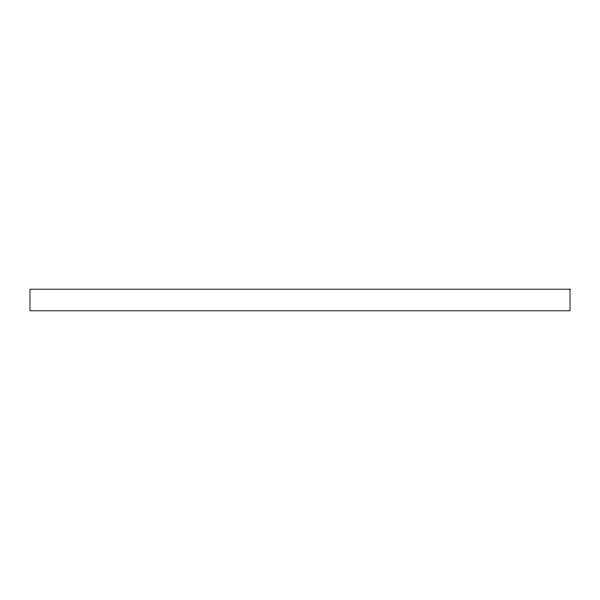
<?xml version="1.0" encoding="UTF-8"?>
<svg xmlns="http://www.w3.org/2000/svg" width="600" height="600" viewBox="0 0 600 600"><rect width="100%" height="100%" fill="white"/><g stroke="black" fill="none" stroke-linecap="round" stroke-linejoin="round"><path stroke-width="0.9" d="M570 289.2L30 289.2L30 310.8L570 310.8L570 289.2"/></g></svg>
